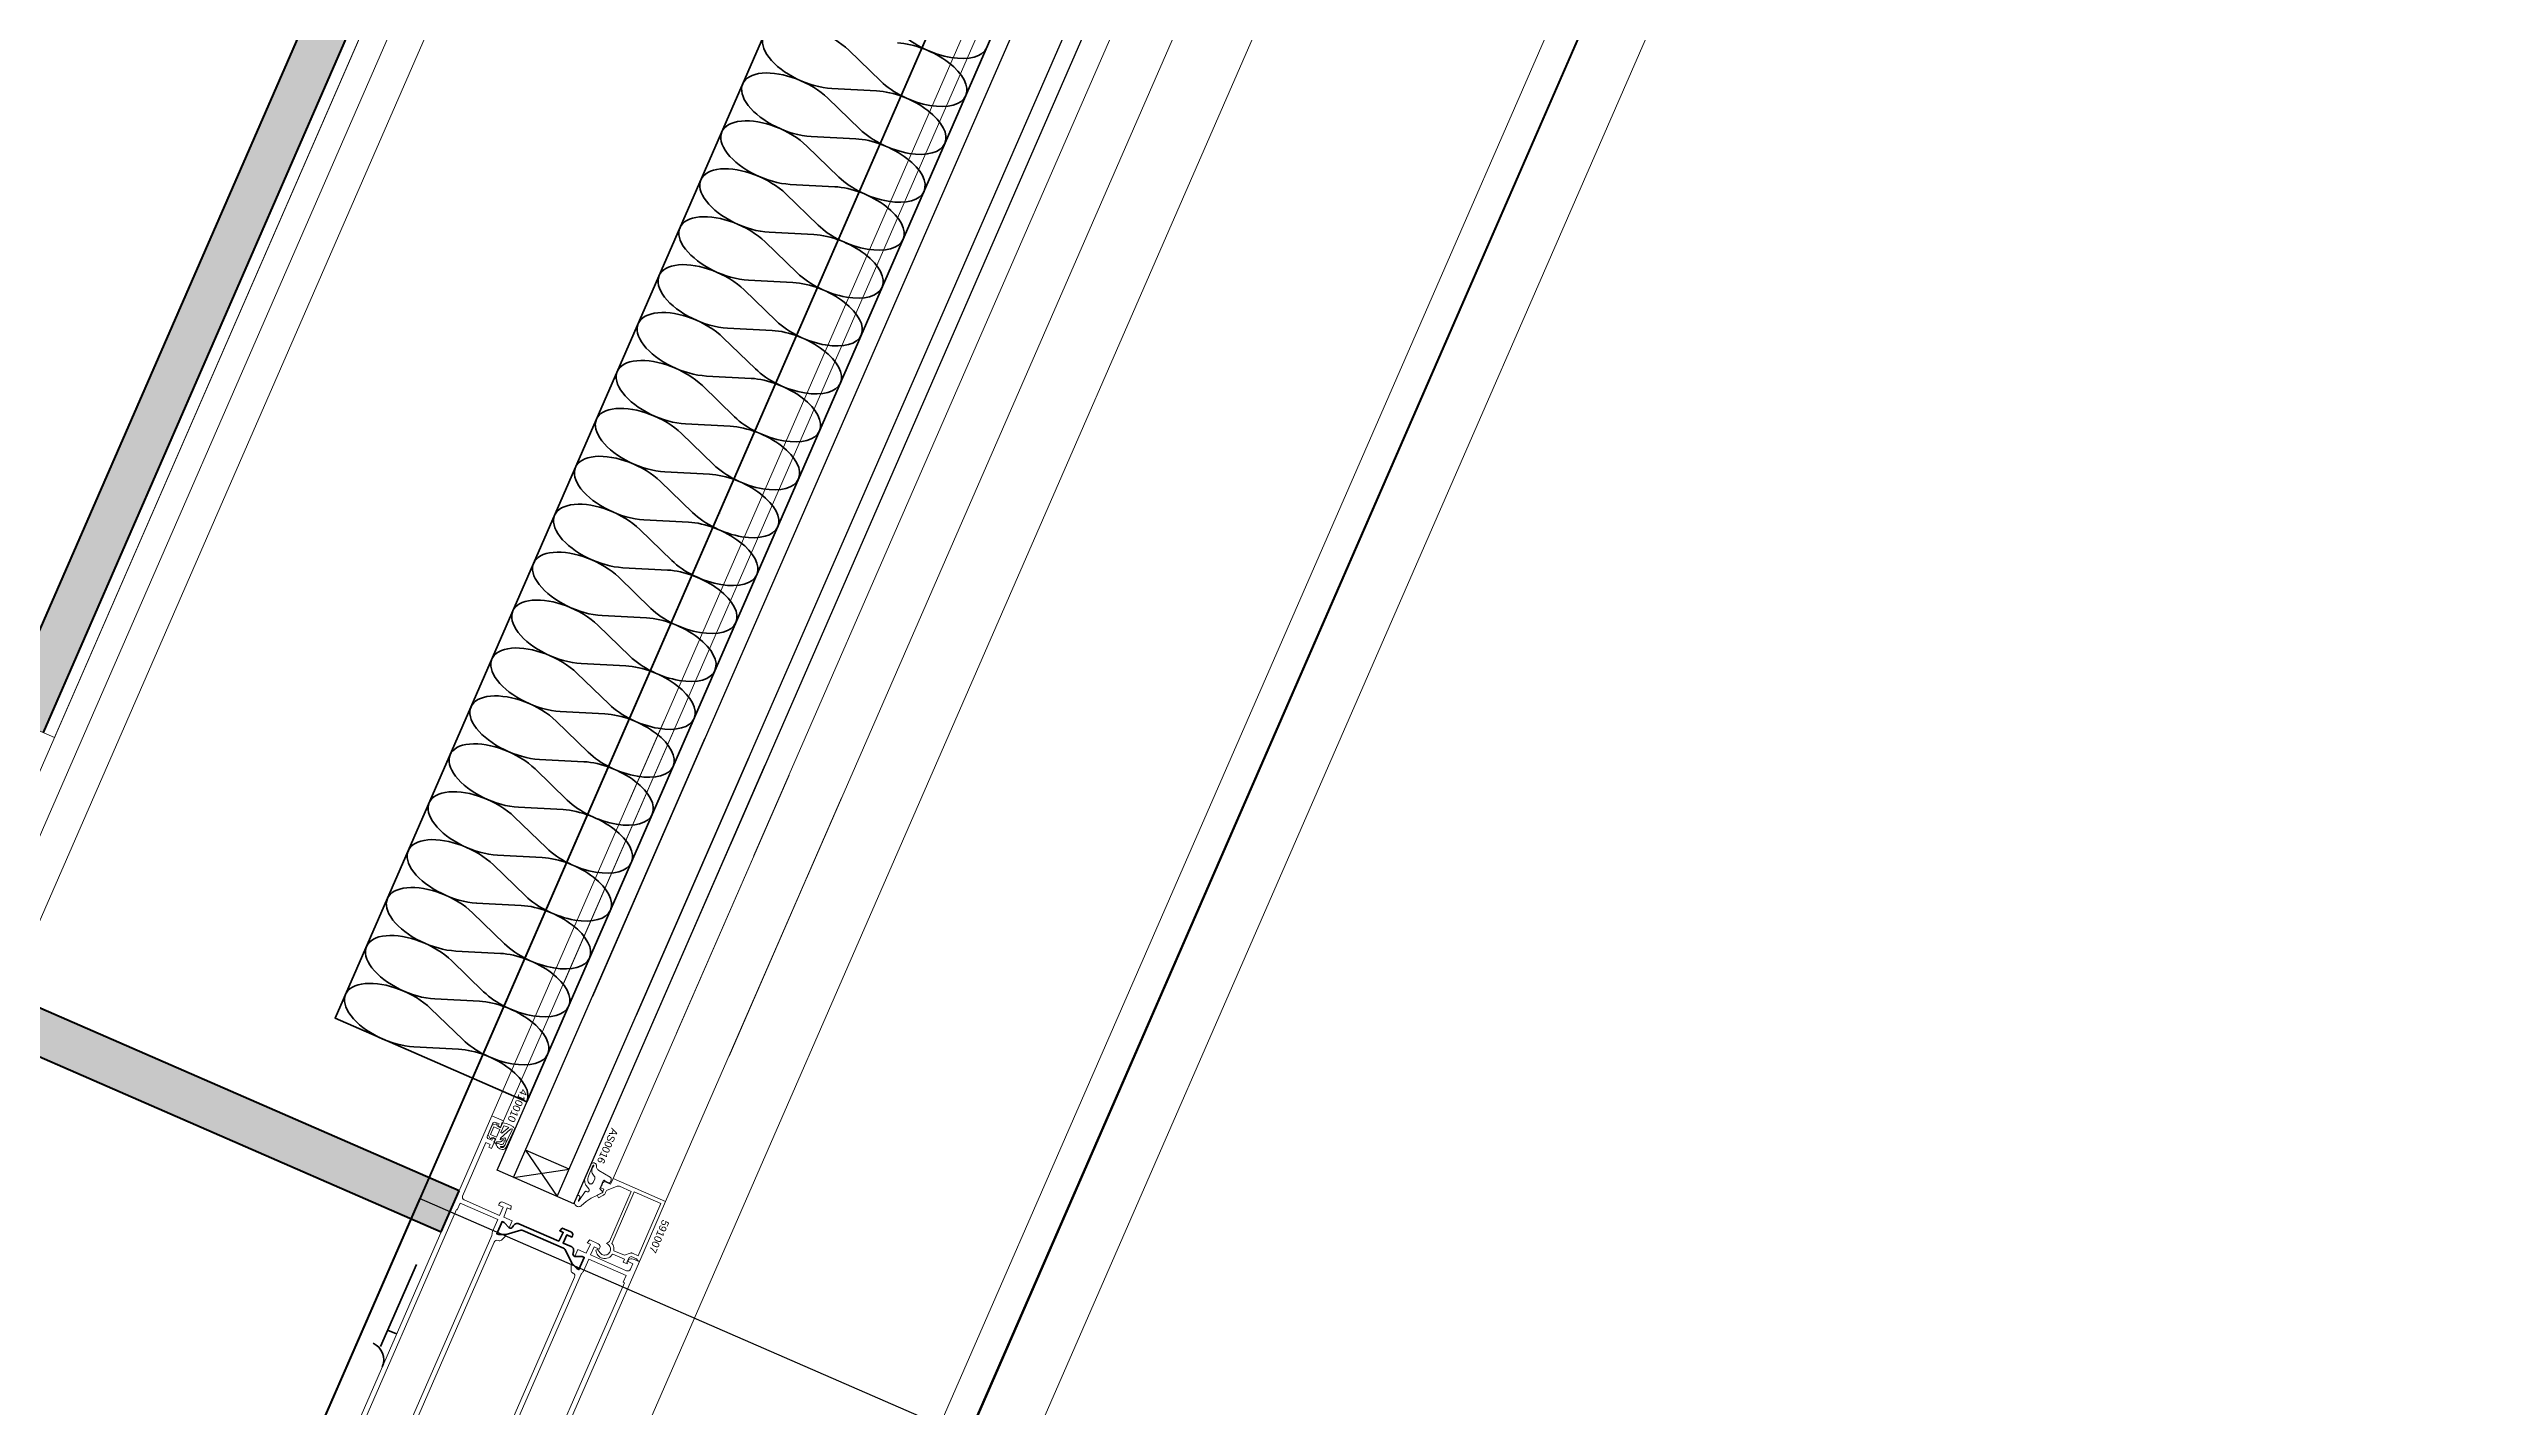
# Model space of a CAD drawing. Header units: millimetres. Extents: x -37281 to 954596, y -59787 to 956680.
# Drawn here: x 867169 to 867987, y -20738 to -20283 of the extents above; entities that cross this region are included whole.
import ezdxf
from ezdxf.enums import TextEntityAlignment as Align

# ---------------------------------------------------------------- set-up
doc = ezdxf.new("R2010")
doc.units = ezdxf.units.MM
doc.header["$MEASUREMENT"] = 0
doc.linetypes.add('Dot & Dashed', pattern=[670.277762, 352.777767, -176.388884, 0, -141.111112])
doc.linetypes.add('Double Dashed', pattern=[1093.611073, 529.166651, -211.666656, 141.111112, -211.666656])
for name, color, linetype, lineweight in [('0_Pen_No__2', 8, 'Continuous', 15), ('0_Pen_No__5', 7, 'Continuous', 25), ('0_Pen_No__6', 7, 'Continuous', 35), ('0_Pen_No__7', 7, 'Continuous', 35), ('0_Pen_No__9', 7, 'Continuous', 13), ('New_A-20-M_Floor_Slab_Pen_No__89', 8, 'Continuous', 20), ('New_A-20-M_Roof_Pen_No__93', 8, 'Continuous', 13), ('New_A-25-M_Curtain_Wall_Pen_No__90', 8, 'Continuous', 20), ('New_A-25-M_Wall_Ext_Pen_No__87', 8, 'Continuous', 20), ('New_ArchiCAD Windows_Pen_No__3', 7, 'Continuous', 18), ('New_ArchiCAD Zone Stamps_Pen_No__9', 7, 'Continuous', 13)]:
    doc.layers.add(name, color=color, linetype=linetype, lineweight=lineweight)
for name, color, linetype, lineweight, true_color in [('0_Pen_No__40', 7, 'Continuous', 35, 0x2a2a2a), ('0_Pen_No__54', 7, 'Continuous', 35, 0x444444), ('A-25-M_Wall_Int_Pen_No__107', 7, 'Continuous', 15, 0xa6a6a6), ('A-25-M_Wall_Int_Pen_No__27', 7, 'Continuous', 50, 0x2a2a2a), ('New_A-15-MG_Structural_Grid_Phase_2_Pen_No__222', 7, 'Continuous', 13, 0x65af33), ('New_A-25-M_Curtain_Wall_Pen_No__69', 7, 'Continuous', 20, 0x606060), ('New_A-25-M_Wall_Int_Pen_No__107', 7, 'Continuous', 15, 0xa6a6a6), ('New_A-25-M_Wall_Int_Pen_No__27', 7, 'Continuous', 50, 0x2a2a2a), ('New_A-35-M_FFE-Zone_Pen_No__74', 7, 'Continuous', 20, 0x606060), ('New_ArchiCAD Windows_Pen_No__23', 7, 'Continuous', 30, 0x2a2a2a)]:
    doc.layers.add(name, color=color, linetype=linetype, lineweight=lineweight, true_color=true_color)
for name, color, linetype in [('A-25-M_Wall_Int', 7, 'Continuous'), ('New_A-15-MG_Structural_Grid_Phase_2', 7, 'Continuous'), ('New_A-20-M_Floor_Slab', 7, 'Continuous'), ('New_A-20-M_Roof', 7, 'Continuous'), ('New_A-25-M_Curtain_Wall', 7, 'Continuous'), ('New_A-25-M_Wall_Ext', 7, 'Continuous'), ('New_A-25-M_Wall_Int', 7, 'Continuous'), ('New_A-35-M_FFE-Zone', 7, 'Continuous'), ('New_ArchiCAD Windows', 7, 'Continuous')]:
    doc.layers.add(name, color=color, linetype=linetype)
doc.styles.add('GENERATED_STYLE_2', font='')
doc.styles.add('GENERATED_STYLE_3', font='')
doc.styles.add('GENERATED_STYLE_4', font='')
doc.styles.get('GENERATED_STYLE_2').set_extended_font_data('Arial', bold=True)
doc.styles.get('GENERATED_STYLE_3').set_extended_font_data('Arial')
doc.styles.get('GENERATED_STYLE_4').set_extended_font_data('Swis721 BT')

# ---------------------------------------------------------------- blocks, each defined once
blk = doc.blocks.new('Wall_243_2', base_point=(874395.1, -4631.3))
at = {"layer": 'New_A-25-M_Wall_Ext_Pen_No__87', "linetype": 'Continuous', "flags": 128}
for points in [[(874303.43, -4591.33), (866444.97, -22613.27)], [(866536.64, -22653.24), (874395.1, -4631.3)]]:
    blk.add_lwpolyline(points, dxfattribs=at)
blk = doc.blocks.new('Wall_245_2', base_point=(874285.09, -4632.6))
at = {"layer": 'New_A-25-M_Wall_Ext_Pen_No__87', "linetype": 'Continuous', "flags": 128}
for points in [[(869017.03, -16301.13), (866293.44, -22547.19)], [(866444.68, -22613.14), (869168.27, -16367.08)]]:
    blk.add_lwpolyline(points, dxfattribs=at)
blk = doc.blocks.new('Single Office_INB 2106_83_2', base_point=(865441.96, -18543.79))
at = {"layer": 'New_A-35-M_FFE-Zone_Pen_No__74', "linetype": 'Continuous'}
for p, q in [((867170.59, -20513.87), (868071.9, -18446.88)), ((863421.51, -18879.09), (867170.59, -20513.87))]:
    blk.add_line(p, q, dxfattribs=at)
at = {"layer": 'New_ArchiCAD Zone Stamps_Pen_No__9'}
for tag, height, style, p in [('ROOM_NAME', 250, 'GENERATED_STYLE_2', (864838.69, -17362.91)), ('zoneNameLine2', 250, 'GENERATED_STYLE_2', (864650.26, -17795.04)), ('ROOM_NUMBER', 200, 'GENERATED_STYLE_3', (864461.83, -18215.74)), ('measuredAreaCode', 200, 'GENERATED_STYLE_3', (864304.8, -18575.85)), ('DUMMY_649', 200, 'GENERATED_STYLE_3', (864612.2, -18709.9)), ('DUMMY_650', 200, 'GENERATED_STYLE_3', (864961.72, -18862.3)), ('DUMMY_651', 133.33, 'GENERATED_STYLE_3', (865241.01, -18968.85))]:
    blk.add_attdef(tag, text='', height=height, rotation=336.44041, dxfattribs=dict(at, style=style)).set_placement(p, align=Align.TOP_LEFT)
blk = doc.blocks.new('Slab_14_2', base_point=(829422.85, -33019.01))
at = {"layer": 'New_A-20-M_Floor_Slab_Pen_No__89', "linetype": 'Continuous', "flags": 128}
blk.add_lwpolyline([(875235.59, -26822.78), (866165.91, -22867.95), (874174.16, -4502.51), (868527.24, -2040.17), (868435.45, -2000.14), (866447.92, -6558.18), (861160.52, -4252.62), (853558.92, -11326.43), (853176.07, -10915.01), (829422.85, -33019.01)], dxfattribs=at)
blk = doc.blocks.new('Slab_18_2', base_point=(875235.59, -26822.78))
at = {"layer": 'New_A-20-M_Floor_Slab_Pen_No__89', "linetype": 'Continuous', "flags": 128}
blk.add_lwpolyline([(875235.59, -26822.78), (866165.91, -22867.95), (874174.16, -4502.51), (883243.83, -8457.33)], close=True, dxfattribs=at)
blk = doc.blocks.new('Triple Window 19_2')
at = {"layer": 'New_ArchiCAD Windows_Pen_No__23', "linetype": 'Continuous'}
for p, q in [((-268, -190), (-268, 0)), ((-268, 0), (-225, 0)), ((-225, 0), (-182, 0))]:
    blk.add_line(p, q, dxfattribs=at)
at = {"layer": 'New_ArchiCAD Windows_Pen_No__3', "linetype": 'Continuous'}
for p, q in [((-1175, 165), (1175, 165)), ((-1125, 0), (-268, 0)), ((-268, -190), (-1125, -190)), ((-1175, -200), (1175, -200))]:
    blk.add_line(p, q, dxfattribs=at)
blk = doc.blocks.new('Wall_353_2', base_point=(874468.42, -4712.54))
at = {"layer": 'New_ArchiCAD Windows', "color": 251, "linetype": 'Continuous', "lineweight": 20, "true_color": 0x606060, "xscale": -1, "zscale": 1000, "rotation": 66.44041158399281}
blk.add_blockref('Triple Window 19_2', (867185.65, -20913.87), dxfattribs=at)
blk = doc.blocks.new('Wall_375_2', base_point=(867493.11, -19726.68))
at = {"layer": 'New_A-25-M_Wall_Int_Pen_No__107', "linetype": 'Continuous'}
blk.add_hatch(color=256, dxfattribs=at).paths.add_polyline_path([(867493.11, -19726.68), (867153.17, -20506.28), (867166.92, -20512.27), (867500.86, -19746.43)])
at = {"layer": 'New_A-25-M_Wall_Int_Pen_No__27', "linetype": 'Continuous', "flags": 128}
for points in [[(867493.11, -19726.68), (867153.17, -20506.28)], [(867166.92, -20512.27), (867500.86, -19746.43)]]:
    blk.add_lwpolyline(points, dxfattribs=at)
blk = doc.blocks.new('Wall_444_2', base_point=(867126.95, -20603.94))
at = {"layer": 'A-25-M_Wall_Int_Pen_No__107', "linetype": 'Continuous'}
blk.add_hatch(color=256, dxfattribs=at).paths.add_polyline_path([(867126.95, -20603.94), (867300.03, -20679.41), (867306.02, -20665.66), (867132.94, -20590.19)])
at = {"layer": 'A-25-M_Wall_Int_Pen_No__27', "linetype": 'Continuous', "flags": 128}
for points in [[(867132.94, -20590.19), (867126.95, -20603.94)], [(867306.02, -20665.66), (867132.94, -20590.19)], [(867126.95, -20603.94), (867300.03, -20679.41)], [(867300.03, -20679.41), (867306.02, -20665.66)]]:
    blk.add_lwpolyline(points, dxfattribs=at)
blk = doc.blocks.new('Morph_2_2', base_point=(864302.5, 0))
at = {"layer": 'New_A-20-M_Roof_Pen_No__93', "linetype": 'Continuous', "flags": 128}
blk.add_lwpolyline([(866367.03, -22792.01), (874315.32, -4564.06)], dxfattribs=at)
blk = doc.blocks.new('Beam_8_2', base_point=(874303.43, -4591.33))
at = {"layer": 'New_A-25-M_Curtain_Wall_Pen_No__69', "linetype": 'Dot & Dashed'}
blk.add_line((874303.43, -4591.33), (866444.97, -22613.27), dxfattribs=at)
at = {"layer": 'New_A-25-M_Curtain_Wall_Pen_No__90', "linetype": 'Continuous'}
for p, q in [((874303.43, -4591.33), (866444.97, -22613.27)), ((874505.7, -4679.52), (866647.24, -22701.46))]:
    blk.add_line(p, q, dxfattribs=at)
blk = doc.blocks.new('Standard grid marker_19')
at = {"layer": 'New_A-15-MG_Structural_Grid_Phase_2_Pen_No__222', "linetype": 'Double Dashed'}
blk.add_line((948.58, 0), (36650.52, 0), dxfattribs=at)
at = {"layer": 'New_A-15-MG_Structural_Grid_Phase_2_Pen_No__222', "style": 'GENERATED_STYLE_4'}
for tag, p in [('AC_MarkerText_1_0', (-500, -588.26)), ('AC_MarkerText_1_1', (38099.1, -588.26))]:
    blk.add_attdef(tag, text='', height=350, rotation=90, dxfattribs=at).set_placement(p, align=Align.MIDDLE_CENTER)

msp = doc.modelspace()

# ---------------------------------------------------------------- linework, layer by layer
at = {"layer": '0_Pen_No__2', "linetype": 'Continuous', "flags": 128}
for points in [[(867253.01, -20787.24), (867316.96, -20640.57), (867320.9, -20642.29), (867319.9, -20644.58), (867318.99, -20644.18), (867319.39, -20643.27), (867318.29, -20642.79, 0.414214), (867317.23, -20643.2), (867315.48, -20647.23, 0.414214), (867315.89, -20648.29), (867316.99, -20648.77), (867317.39, -20647.85), (867318.31, -20648.25), (867316.91, -20651.46), (867315.99, -20651.06), (867316.39, -20650.14), (867315.02, -20649.54), (867307.22, -20667.42, 0.414214), (867307.74, -20668.73), (867319.56, -20673.89), (867320.76, -20671.14), (867319.2, -20670.46), (867319.4, -20670, -0.414214), (867320.72, -20669.48), (867323.42, -20670.66), (867323.34, -20671.94), (867322.15, -20671.41), (867321.03, -20674.53), (867323.78, -20675.73), (867322.74, -20678.11), (867321.12, -20676.31), (867320.39, -20675.99), (867318.63, -20680.03), (867319.36, -20680.35), (867321.78, -20680.31), (867321.5, -20680.95), (867320.18, -20682.14, -0.294108), (867319.11, -20682.31), (867319.06, -20682.29, 0.414214), (867317.75, -20682.81), (867284.49, -20759.07, 0.414214)], [(867322.4, -20790.22), (867366.37, -20689.39), (867364.63, -20688.63, 0.198912), (867363.1, -20688.6), (867362.57, -20688.81), (867362.56, -20689.37), (867364.21, -20690.08), (867363.41, -20691.92, -0.414214), (867362.1, -20692.43), (867350, -20687.16), (867351.19, -20684.41), (867352.94, -20685.17), (867353.14, -20684.71, 0.414214), (867352.62, -20683.39), (867349.73, -20682.13), (867348.85, -20683.06), (867350.05, -20683.58), (867348.53, -20686.52), (867345.78, -20685.32), (867344.74, -20687.7), (867347.16, -20687.67), (867347.89, -20687.99), (867346.13, -20692.02), (867345.4, -20691.7), (867343.78, -20689.9), (867343.5, -20690.54), (867343.53, -20692.32, 0.294108), (867344.13, -20693.22), (867344.18, -20693.24, -0.414214), (867344.7, -20694.56), (867311.44, -20770.82, -0.414214)], [(867312.13, -20773.48, -0.112281), (867312.22, -20773.05), (867346.85, -20693.61, -0.112281), (867347.12, -20693.25, 0.112281), (867347.66, -20692.52), (867349.4, -20688.53), (867361.95, -20694.01), (867360.95, -20696.3), (867361.41, -20696.5), (867324.24, -20781.75), (867323.78, -20781.55), (867322.78, -20783.84), (867311.1, -20778.75)]]:
    msp.add_lwpolyline(points, format="xyb", dxfattribs=at)
for points in [[(867352.36, -20685.32), (867351.83, -20685.53), (867351.89, -20685.98), (867352.01, -20686.43), (867352.21, -20686.84), (867352.46, -20687.23), (867352.77, -20687.56), (867353.12, -20687.85), (867353.52, -20688.08), (867354, -20688.25), (867354.51, -20688.33), (867355.02, -20688.33), (867355.52, -20688.25), (867356, -20688.08), (867356.45, -20687.84), (867356.85, -20687.53), (867357.2, -20687.15), (867357.44, -20686.85), (867361.38, -20688.57), (867360.94, -20689.58), (867362.23, -20690.14), (867362.38, -20689.77), (867362.2, -20689.69), (867362.96, -20687.95), (867363.62, -20687.69), (867365.41, -20688.47), (867365.96, -20689.21), (867366.47, -20689.15), (867375.15, -20669.26), (867357.55, -20661.59), (867356.75, -20663.42), (867354.64, -20662.5), (867353.95, -20663.07), (867353.97, -20663.23), (867353.97, -20663.39), (867353.94, -20663.55), (867353.88, -20663.71), (867353.8, -20663.85), (867353.7, -20663.97), (867353.58, -20664.08), (867353.44, -20664.17), (867353.46, -20664.71), (867354.46, -20665.15), (867354.01, -20666.2), (867352.22, -20667.09), (867352.66, -20667.99), (867354.12, -20667.26), (867354.36, -20667.12), (867354.58, -20666.95), (867354.78, -20666.74), (867354.94, -20666.52), (867355.07, -20666.27), (867355.38, -20665.55), (867358.94, -20664.15), (867359.1, -20664.1), (867359.25, -20664.08), (867359.41, -20664.09), (867359.57, -20664.12), (867359.72, -20664.17), (867363.64, -20665.88)], [(867363.64, -20665.88), (867356.33, -20682.65), (867355.39, -20683.34), (867355.77, -20683.58), (867356.04, -20683.77), (867356.27, -20684.01), (867356.46, -20684.29), (867356.6, -20684.59), (867356.68, -20684.91), (867356.71, -20685.24), (867356.68, -20685.58), (867356.59, -20685.9), (867356.46, -20686.2), (867356.27, -20686.48), (867356.03, -20686.72), (867355.77, -20686.91), (867355.47, -20687.06), (867355.15, -20687.15), (867354.82, -20687.19), (867354.48, -20687.17), (867354.16, -20687.1), (867353.85, -20686.97), (867353.57, -20686.79), (867353.32, -20686.56), (867353.12, -20686.3), (867352.96, -20686.01), (867352.36, -20685.32)]]:
    msp.add_lwpolyline(points, dxfattribs=at)
msp.add_lwpolyline([(867278.46, -20764.51), (867279.79, -20765.09), (867281.53, -20761.11, -0.112281), (867282.07, -20760.38, 0.112281), (867282.33, -20760.02), (867316.97, -20680.58, 0.112281), (867317.05, -20680.14, -0.112281), (867317.22, -20679.25), (867318.96, -20675.26), (867306.41, -20669.79), (867305.41, -20672.08), (867305.13, -20671.96), (867267.96, -20757.21), (867268.23, -20757.33), (867267.23, -20759.62)], format="xyb", close=True, dxfattribs=at)
msp.add_lwpolyline([(867364.67, -20666), (867373.57, -20669.88), (867365.93, -20687.39), (867364.02, -20686.56), (867363.87, -20686.5), (867363.72, -20686.48), (867363.56, -20686.47), (867363.41, -20686.5), (867363.26, -20686.54), (867361.41, -20687.27), (867357.82, -20685.71), (867357.86, -20685.19), (867357.8, -20684.67), (867357.67, -20684.17), (867357.44, -20683.69), (867357.15, -20683.27)], close=True, dxfattribs=at)
at = {"layer": '0_Pen_No__40', "linetype": 'Continuous'}
for p, q in [((874037.86, -5700.74), (866899.19, -22071.98)), ((867279.72, -20717.79), (867291.72, -20690.29)), ((867285.12, -20713.6), (867282.12, -20712.29))]:
    msp.add_line(p, q, dxfattribs=at)
msp.add_arc((867274.82, -20722.2), 6, 336.44041, 66.44041, dxfattribs=at)
at = {"layer": '0_Pen_No__5', "linetype": 'Continuous'}
for p, q in [((867652.08, -19894.31), (867371.05, -20538.79)), ((867657.58, -19896.71), (867376.55, -20541.19)), ((867672.24, -19903.11), (867391.22, -20547.59)), ((867677.74, -19905.51), (867396.72, -20549.98)), ((867318.73, -20658.8), (867382.81, -20511.83)), ((867324.23, -20661.19), (867388.31, -20514.23)), ((867382.81, -20511.83), (867345.14, -20598.22)), ((867388.31, -20514.23), (867350.64, -20600.62)), ((867338.89, -20667.59), (867402.98, -20520.62)), ((867344.39, -20669.99), (867408.48, -20523.02)), ((867402.98, -20520.62), (867365.31, -20607.01)), ((867408.48, -20523.02), (867370.81, -20609.41)), ((867342.89, -20658.42), (867328.22, -20652.03)), ((867328.22, -20652.03), (867338.89, -20667.59)), ((867344.39, -20669.99), (867318.73, -20658.8)), ((867324.23, -20661.19), (867342.89, -20658.42))]:
    msp.add_line(p, q, dxfattribs=at)
at = {"layer": '0_Pen_No__54', "linetype": 'Continuous'}
for p, q in [((867436.41, -20283.83), (867447.14, -20294.24)), ((867429.42, -20299.87), (867440.15, -20310.28)), ((867445.75, -20297.45), (867430.81, -20296.66)), ((867422.42, -20315.91), (867433.16, -20326.32)), ((867438.75, -20313.49), (867423.82, -20312.7)), ((867415.43, -20331.95), (867426.16, -20342.36)), ((867431.76, -20329.53), (867416.82, -20328.74)), ((867408.43, -20347.99), (867419.17, -20358.4)), ((867424.76, -20345.57), (867409.83, -20344.79)), ((867401.44, -20364.04), (867412.17, -20374.44)), ((867417.77, -20361.61), (867402.84, -20360.83)), ((867394.44, -20380.08), (867405.18, -20390.49)), ((867410.77, -20377.65), (867395.84, -20376.87)), ((867387.45, -20396.12), (867398.18, -20406.53)), ((867403.78, -20393.69), (867388.85, -20392.91)), ((867396.78, -20409.73), (867381.85, -20408.95)), ((867380.45, -20412.16), (867391.19, -20422.57)), ((867389.79, -20425.78), (867374.86, -20424.99)), ((867373.46, -20428.2), (867384.19, -20438.61)), ((867382.79, -20441.82), (867367.86, -20441.03)), ((867366.46, -20444.24), (867377.2, -20454.65)), ((867375.8, -20457.86), (867360.87, -20457.08)), ((867359.47, -20460.28), (867370.2, -20470.69)), ((867368.8, -20473.9), (867353.87, -20473.12)), ((867352.47, -20476.32), (867363.21, -20486.73)), ((867361.81, -20489.94), (867346.88, -20489.16)), ((867345.48, -20492.37), (867356.21, -20502.77)), ((867354.81, -20505.98), (867339.88, -20505.2)), ((867338.48, -20508.41), (867349.22, -20518.82)), ((867347.82, -20522.02), (867332.89, -20521.24)), ((867331.49, -20524.45), (867342.22, -20534.86)), ((867340.82, -20538.07), (867325.89, -20537.28)), ((867324.49, -20540.49), (867335.23, -20550.9)), ((867317.5, -20556.53), (867328.23, -20566.94)), ((867333.83, -20554.11), (867318.9, -20553.32)), ((867310.5, -20572.57), (867321.24, -20582.98)), ((867326.83, -20570.15), (867311.9, -20569.36)), ((867303.51, -20588.61), (867314.24, -20599.02)), ((867319.84, -20586.19), (867304.91, -20585.41)), ((867296.51, -20604.66), (867307.25, -20615.06)), ((867312.84, -20602.23), (867297.91, -20601.45)), ((867305.85, -20618.27), (867290.92, -20617.49))]:
    msp.add_line(p, q, dxfattribs=at)
at = {"layer": '0_Pen_No__54', "linetype": 'Continuous', "flags": 128}
msp.add_lwpolyline([(867328.72, -20635.88), (867642.32, -19916.7), (867578.15, -19888.72), (867264.55, -20607.9)], close=True, dxfattribs=at)
at = {"layer": '0_Pen_No__54', "linetype": 'Continuous'}
for centre, start_param, end_param in [((867423.99, -20286.05), 0.927295, 5.35589), ((867466.56, -20275.98), 4.068888, 6.283185), ((867459.57, -20292.02), 0, 2.214297), ((867416.99, -20302.09), 0.927295, 5.35589), ((867459.57, -20292.02), 4.068888, 6.283185), ((867452.57, -20308.06), 0, 2.214297), ((867410, -20318.13), 0.927295, 5.35589), ((867452.57, -20308.06), 4.068888, 6.283185), ((867445.58, -20324.1), 0, 2.214297), ((867403, -20334.17), 0.927295, 5.35589), ((867445.58, -20324.1), 4.068888, 6.283185), ((867438.58, -20340.14), 0, 2.214297), ((867396.01, -20350.21), 0.927295, 5.35589), ((867438.58, -20340.14), 4.068888, 6.283185), ((867431.59, -20356.18), 0, 2.214297), ((867389.01, -20366.26), 0.927295, 5.35589), ((867431.59, -20356.18), 4.068888, 6.283185), ((867424.59, -20372.22), 0, 2.214297), ((867382.02, -20382.3), 0.927295, 5.35589), ((867424.59, -20372.22), 4.068888, 6.283185), ((867417.6, -20388.27), 0, 2.214297), ((867375.02, -20398.34), 0.927295, 5.35589), ((867417.6, -20388.27), 4.068888, 6.283185), ((867410.6, -20404.31), 0, 2.214297), ((867368.03, -20414.38), 0.927295, 5.35589), ((867410.6, -20404.31), 4.068888, 6.283185), ((867403.61, -20420.35), 0, 2.214297), ((867361.03, -20430.42), 0.927295, 5.35589), ((867403.61, -20420.35), 4.068888, 6.283185), ((867396.61, -20436.39), 0, 2.214297), ((867354.04, -20446.46), 0.927295, 5.35589), ((867389.62, -20452.43), 0, 2.214297), ((867396.61, -20436.39), 4.068888, 6.283185), ((867347.04, -20462.5), 0.927295, 5.35589), ((867382.62, -20468.47), 0, 2.214297), ((867389.62, -20452.43), 4.068888, 6.283185), ((867340.05, -20478.54), 0.927295, 5.35589), ((867375.63, -20484.51), 0, 2.214297), ((867382.62, -20468.47), 4.068888, 6.283185), ((867333.06, -20494.59), 0.927295, 5.35589), ((867368.64, -20500.55), 0, 2.214297), ((867375.63, -20484.51), 4.068888, 6.283185), ((867326.06, -20510.63), 0.927295, 5.35589), ((867361.64, -20516.6), 0, 2.214297), ((867368.64, -20500.55), 4.068888, 6.283185), ((867319.07, -20526.67), 0.927295, 5.35589), ((867354.65, -20532.64), 0, 2.214297), ((867361.64, -20516.6), 4.068888, 6.283185), ((867312.07, -20542.71), 0.927295, 5.35589), ((867347.65, -20548.68), 0, 2.214297), ((867354.65, -20532.64), 4.068888, 6.283185), ((867305.08, -20558.75), 0.927295, 5.35589), ((867340.66, -20564.72), 0, 2.214297), ((867347.65, -20548.68), 4.068888, 6.283185), ((867298.08, -20574.79), 0.927295, 5.35589), ((867333.66, -20580.76), 0, 2.214297), ((867340.66, -20564.72), 4.068888, 6.283185), ((867291.09, -20590.83), 0.927295, 5.35589), ((867326.67, -20596.8), 0, 2.214297), ((867333.66, -20580.76), 4.068888, 6.283185), ((867284.09, -20606.87), 0.927295, 5.35589), ((867319.67, -20612.84), 0, 2.214297), ((867326.67, -20596.8), 4.068888, 6.283185), ((867312.68, -20628.88), 0, 2.214297), ((867319.67, -20612.84), 4.068888, 6.283185)]:
    msp.add_ellipse(centre, major_axis=(16.04, -6.99), ratio=0.5, start_param=start_param, end_param=end_param, dxfattribs=at)
at = {"layer": '0_Pen_No__6', "linetype": 'Continuous', "flags": 128}
msp.add_lwpolyline([(867343.77, -20689.92), (867345.4, -20691.7), (867346.13, -20692.02), (867347.89, -20687.99), (867347.16, -20687.67), (867344.74, -20687.7, -0.414214), (867344.22, -20686.39), (867344.26, -20686.3, 0.414214), (867343.49, -20684.32), (867340.83, -20683.16), (867342.03, -20680.41), (867343.77, -20681.17), (867343.97, -20680.71, 0.414214), (867343.45, -20679.4), (867340.57, -20678.14), (867339.69, -20679.06), (867340.88, -20679.59), (867339.36, -20682.52), (867326.07, -20676.73, 0.414214), (867324.1, -20677.5), (867324.06, -20677.59, -0.414214), (867322.74, -20678.11), (867321.12, -20676.31), (867320.39, -20675.99), (867318.63, -20680.03), (867319.36, -20680.35), (867321.77, -20680.33), (867326.65, -20678.87, -0.176327), (867327.34, -20678.91), (867341.02, -20684.88, -0.176327), (867341.52, -20685.35)], format="xyb", close=True, dxfattribs=at)
at = {"layer": '0_Pen_No__9', "linetype": 'Continuous'}
for p, q in [((867637.52, -19905.42), (867362.89, -20535.24)), ((867641.47, -19907.14), (867366.84, -20536.95)), ((867680.54, -19920.86), (867404.69, -20553.46)), ((867698.14, -19928.54), (867422.29, -20561.14)), ((867316.96, -20640.57), (867374.65, -20508.27)), ((867320.9, -20642.29), (867378.59, -20509.99)), ((867378.59, -20509.99), (867340.92, -20596.38)), ((867357.55, -20661.59), (867416.45, -20526.5)), ((867416.45, -20526.5), (867378.78, -20612.89)), ((867375.15, -20669.26), (867434.05, -20534.17)), ((867434.05, -20534.17), (867396.38, -20620.56))]:
    msp.add_line(p, q, dxfattribs=at)
at = {"layer": '0_Pen_No__9', "linetype": 'Continuous', "flags": 128}
for points in [[(867321.81, -20651.01), (867324.48, -20645.25), (867324.7, -20644.66), (867324.12, -20644.43), (867324.19, -20644.27), (867324.04, -20644.18), (867322.96, -20643.61), (867321.82, -20643.19), (867320.63, -20642.92), (867320.35, -20642.88), (867320.02, -20644.41), (867318.7, -20643.84), (867318.82, -20643.56), (867318.58, -20643.29), (867317.11, -20643.73), (867315.78, -20646.79), (867316.46, -20648.16), (867316.82, -20648.15), (867316.94, -20647.87), (867318.26, -20648.45), (867317.6, -20649.38), (867318.26, -20649.84), (867318.62, -20649.32), (867319.24, -20649.22), (867319.35, -20649.28), (867319.47, -20649.31), (867319.59, -20649.33), (867319.71, -20649.32), (867319.82, -20649.3), (867319.94, -20649.26), (867320.04, -20649.2), (867320.2, -20649.11), (867320.34, -20649), (867320.46, -20648.87), (867320.56, -20648.72), (867320.64, -20648.56), (867321.01, -20648.55), (867321.08, -20648.76), (867321.12, -20648.98), (867321.12, -20649.21), (867321.09, -20649.43), (867321.02, -20649.65), (867320.92, -20649.85), (867320.83, -20649.95), (867320.73, -20650.04), (867320.62, -20650.11), (867320.49, -20650.16), (867320.36, -20650.18), (867320.22, -20650.19), (867320.09, -20650.17), (867319.85, -20650.14), (867319.62, -20650.08), (867319.4, -20649.99), (867319.2, -20649.86), (867319.02, -20649.7), (867318.37, -20650.05), (867318.51, -20650.44), (867318.72, -20650.81), (867318.98, -20651.13), (867319.3, -20651.41), (867319.66, -20651.62), (867320.05, -20651.78), (867320.46, -20651.86), (867320.7, -20651.84), (867320.94, -20651.79), (867321.16, -20651.7), (867321.36, -20651.57), (867321.54, -20651.41), (867321.69, -20651.22)], [(867319.67, -20645.13), (867317.65, -20644.25), (867316.53, -20646.82), (867318.55, -20647.7)], [(867323.76, -20645.24), (867321.15, -20650.82), (867321.05, -20650.93), (867320.94, -20651.02), (867320.81, -20651.09), (867320.68, -20651.14), (867320.53, -20651.17), (867320.39, -20651.18), (867320.24, -20651.16), (867320.1, -20651.12), (867319.97, -20651.05), (867319.85, -20650.97), (867319.93, -20650.81), (867320.16, -20650.85), (867320.4, -20650.85), (867320.64, -20650.81), (867320.86, -20650.73), (867321.07, -20650.62), (867321.26, -20650.48), (867321.42, -20650.3), (867321.58, -20649.98), (867321.68, -20649.64), (867321.73, -20649.28), (867321.72, -20648.92), (867321.65, -20648.57), (867321.53, -20648.23), (867321.35, -20647.92), (867320.11, -20648.22), (867320.09, -20648.54), (867319.81, -20648.66), (867319.92, -20648.07), (867323.22, -20645.08), (867323.72, -20644.93), (867323.84, -20645.07)], [(867321.09, -20643.93), (867320.97, -20643.9), (867319.98, -20646.16), (867320.29, -20646.4), (867322.7, -20644.48), (867322.47, -20644.38)], [(867356.64, -20661.13), (867356.74, -20661.22), (867356.82, -20661.32), (867356.89, -20661.44), (867356.93, -20661.57), (867356.95, -20661.7), (867356.96, -20661.83), (867356.93, -20661.96), (867356.89, -20662.09), (867356.54, -20662.89), (867356.52, -20662.94), (867356.48, -20662.98), (867356.45, -20663.01), (867356.4, -20663.04), (867356.36, -20663.06), (867356.31, -20663.07), (867356.26, -20663.07), (867356.21, -20663.07), (867356.16, -20663.05), (867356.11, -20663.03), (867354.7, -20662.2), (867354.65, -20662.18), (867354.6, -20662.16), (867354.55, -20662.16), (867354.5, -20662.16), (867354.45, -20662.17), (867354.41, -20662.19), (867354.36, -20662.22), (867354.33, -20662.26), (867354.3, -20662.29), (867354.27, -20662.34), (867353.2, -20664.81), (867353.18, -20664.85), (867353.17, -20664.89), (867353.17, -20664.94), (867353.18, -20664.98), (867353.19, -20665.03), (867353.21, -20665.07), (867353.23, -20665.11), (867353.27, -20665.14), (867354.04, -20665.88), (867354.07, -20665.92), (867354.1, -20665.96), (867354.12, -20666.01), (867354.13, -20666.05), (867354.13, -20666.1), (867354.13, -20666.15), (867354.11, -20666.2), (867354.09, -20666.25), (867354.06, -20666.29), (867354.03, -20666.32), (867353.99, -20666.35), (867353.94, -20666.38), (867352.13, -20667.26), (867350.24, -20668.14), (867348.5, -20669.29), (867346.93, -20670.66), (867346.73, -20670.8), (867346.52, -20670.9), (867346.28, -20670.96), (867346.05, -20670.98), (867345.81, -20670.97), (867345.58, -20670.91), (867345.36, -20670.81), (867345.16, -20670.68), (867344.99, -20670.51), (867344.84, -20670.32), (867344.74, -20670.1), (867344.67, -20669.88), (867344.64, -20669.64), (867344.65, -20669.4), (867345.47, -20667.51), (867345.51, -20667.44), (867345.56, -20667.37), (867345.62, -20667.31), (867345.69, -20667.27), (867345.77, -20667.24), (867345.85, -20667.22), (867345.93, -20667.21), (867346.01, -20667.22), (867346.09, -20667.24), (867346.17, -20667.27), (867346.24, -20667.31), (867346.3, -20667.37), (867346.35, -20667.43), (867346.39, -20667.51), (867346.42, -20667.58), (867346.43, -20667.67), (867346.43, -20667.75), (867346.42, -20667.83), (867346.39, -20667.91), (867345.97, -20668.88), (867345.95, -20668.93), (867345.94, -20668.97), (867345.94, -20669.02), (867345.94, -20669.07), (867345.95, -20669.12), (867345.97, -20669.16), (867346, -20669.2), (867346.04, -20669.18), (867346.08, -20669.15), (867346.12, -20669.12), (867346.14, -20669.08), (867348.23, -20665.95), (867348.29, -20665.88), (867348.35, -20665.85), (867348.4, -20665.84), (867348.44, -20665.83), (867348.49, -20665.83), (867348.54, -20665.84), (867348.58, -20665.86), (867348.87, -20665.98), (867348.95, -20666.01), (867349.03, -20666.02), (867349.12, -20666.02), (867349.21, -20666), (867349.29, -20665.97), (867349.36, -20665.93), (867349.43, -20665.87), (867349.48, -20665.8), (867349.52, -20665.72), (867349.55, -20665.64), (867349.56, -20665.55), (867349.56, -20665.47), (867349.53, -20665.16), (867349.52, -20665.11), (867349.5, -20665.07), (867349.48, -20665.03), (867349.46, -20665), (867348.53, -20663.91), (867348.49, -20663.85), (867348.46, -20663.79), (867348.31, -20663.48), (867348.14, -20663), (867348.06, -20662.51), (867348.05, -20662.01), (867348.13, -20661.51), (867348.29, -20661.04), (867350.09, -20656.92), (867350.17, -20656.77), (867350.27, -20656.64), (867350.39, -20656.53), (867350.53, -20656.44), (867350.68, -20656.37), (867350.85, -20656.33), (867351.01, -20656.32), (867351.18, -20656.33), (867351.34, -20656.37), (867351.49, -20656.44), (867351.63, -20656.53), (867351.75, -20656.64), (867351.85, -20656.78), (867351.93, -20656.92), (867351.98, -20657.08), (867352.01, -20657.24), (867352, -20657.41), (867352, -20657.65), (867352.04, -20657.89), (867352.11, -20658.12), (867352.22, -20658.34), (867352.37, -20658.53), (867352.54, -20658.7), (867352.74, -20658.84)], [(867350.85, -20662.92), (867350.79, -20663.04), (867350.71, -20663.15), (867350.61, -20663.24), (867350.49, -20663.31), (867350.37, -20663.36), (867350.24, -20663.39), (867350.1, -20663.4), (867349.97, -20663.39), (867349.84, -20663.35), (867349.71, -20663.29), (867349.6, -20663.21), (867349.51, -20663.12), (867349.43, -20663.01), (867349.26, -20662.65), (867349.15, -20662.28), (867349.09, -20661.89), (867349.1, -20661.5), (867349.17, -20661.11), (867349.3, -20660.74), (867350.84, -20657.19), (867350.86, -20657.17), (867350.87, -20657.15), (867350.89, -20657.13), (867350.91, -20657.12), (867350.93, -20657.11), (867350.96, -20657.1), (867350.98, -20657.1), (867351.01, -20657.1), (867351.03, -20657.11), (867351.05, -20657.12), (867351.07, -20657.13), (867351.09, -20657.15), (867351.11, -20657.17), (867351.12, -20657.19), (867351.13, -20657.21), (867351.13, -20657.24), (867351.13, -20657.26), (867351.13, -20657.29), (867351.12, -20657.31), (867350.97, -20657.65), (867350.95, -20657.69), (867350.92, -20657.72), (867350.89, -20657.76), (867350.85, -20657.78), (867350.81, -20657.8), (867350.77, -20657.82), (867350.72, -20657.83), (867350.68, -20657.83), (867350.64, -20657.91), (867350.51, -20658.27), (867350.44, -20658.65), (867350.43, -20659.03), (867350.48, -20659.41), (867350.59, -20659.78), (867350.75, -20660.13), (867350.97, -20660.45), (867351.23, -20660.73), (867351.31, -20660.82), (867351.38, -20660.93), (867351.43, -20661.04), (867351.46, -20661.16), (867351.48, -20661.28), (867351.48, -20661.4), (867351.45, -20661.52), (867351.41, -20661.64)]]:
    msp.add_lwpolyline(points, close=True, dxfattribs=at)

# ---------------------------------------------------------------- block references
at = {"layer": 'A-25-M_Wall_Int', "color": 250, "lineweight": 50, "true_color": 0x2a2a2a}
msp.add_blockref('Wall_444_2', (867126.95, -20603.94), dxfattribs=at)
at = {"layer": 'New_A-15-MG_Structural_Grid_Phase_2', "color": 8, "linetype": 'Continuous', "lineweight": 15, "zscale": 1000, "rotation": 246.440411583993}
msp.add_blockref('Standard grid marker_19', (876481.97, 840.07), dxfattribs=at)
at = {"layer": 'New_A-20-M_Floor_Slab', "color": 8, "linetype": 'Continuous', "lineweight": 20}
for name, p in [('Slab_14_2', (829422.85, -33019.01)), ('Slab_18_2', (875235.59, -26822.78))]:
    msp.add_blockref(name, p, dxfattribs=at)
at = {"layer": 'New_A-20-M_Roof', "linetype": 'Continuous', "lineweight": 0}
msp.add_blockref('Morph_2_2', (864302.5, 0), dxfattribs=at)
at = {"layer": 'New_A-25-M_Curtain_Wall', "color": 8, "lineweight": 20}
msp.add_blockref('Beam_8_2', (874303.43, -4591.33), dxfattribs=at)
at = {"layer": 'New_A-25-M_Wall_Ext', "color": 250, "lineweight": 50, "true_color": 0x2a2a2a}
for name, p in [('Wall_245_2', (874285.09, -4632.6)), ('Wall_353_2', (874468.42, -4712.54)), ('Wall_243_2', (874395.1, -4631.3))]:
    msp.add_blockref(name, p, dxfattribs=at)
at = {"layer": 'New_A-25-M_Wall_Int', "color": 250, "lineweight": 50, "true_color": 0x2a2a2a}
msp.add_blockref('Wall_375_2', (867493.11, -19726.68), dxfattribs=at)
at = {"layer": 'New_A-35-M_FFE-Zone', "linetype": 'Continuous'}
msp.add_blockref('Single Office_INB 2106_83_2', (865441.96, -18543.79), dxfattribs=at)

# ---------------------------------------------------------------- texts
at = {"layer": '0_Pen_No__7', "linetype": 'Continuous', "char_height": 2.5, "attachment_point": 7, "rotation": 246.44041, "style": 'GENERATED_STYLE_3'}
for s, insert in [('\\A1;{\\fArial|b0|i0|c0|p34;410010}', (867326.77, -20631.33)), ('\\A1;{\\fArial|b0|i0|c0|p34;AS0016}', (867357.03, -20644.47)), ('\\A1;{\\fArial|b0|i0|c0|p34;591007}', (867374.12, -20675.1))]:
    msp.add_mtext(s, dxfattribs=dict(at, insert=insert))

doc.saveas('drawing.dxf')
